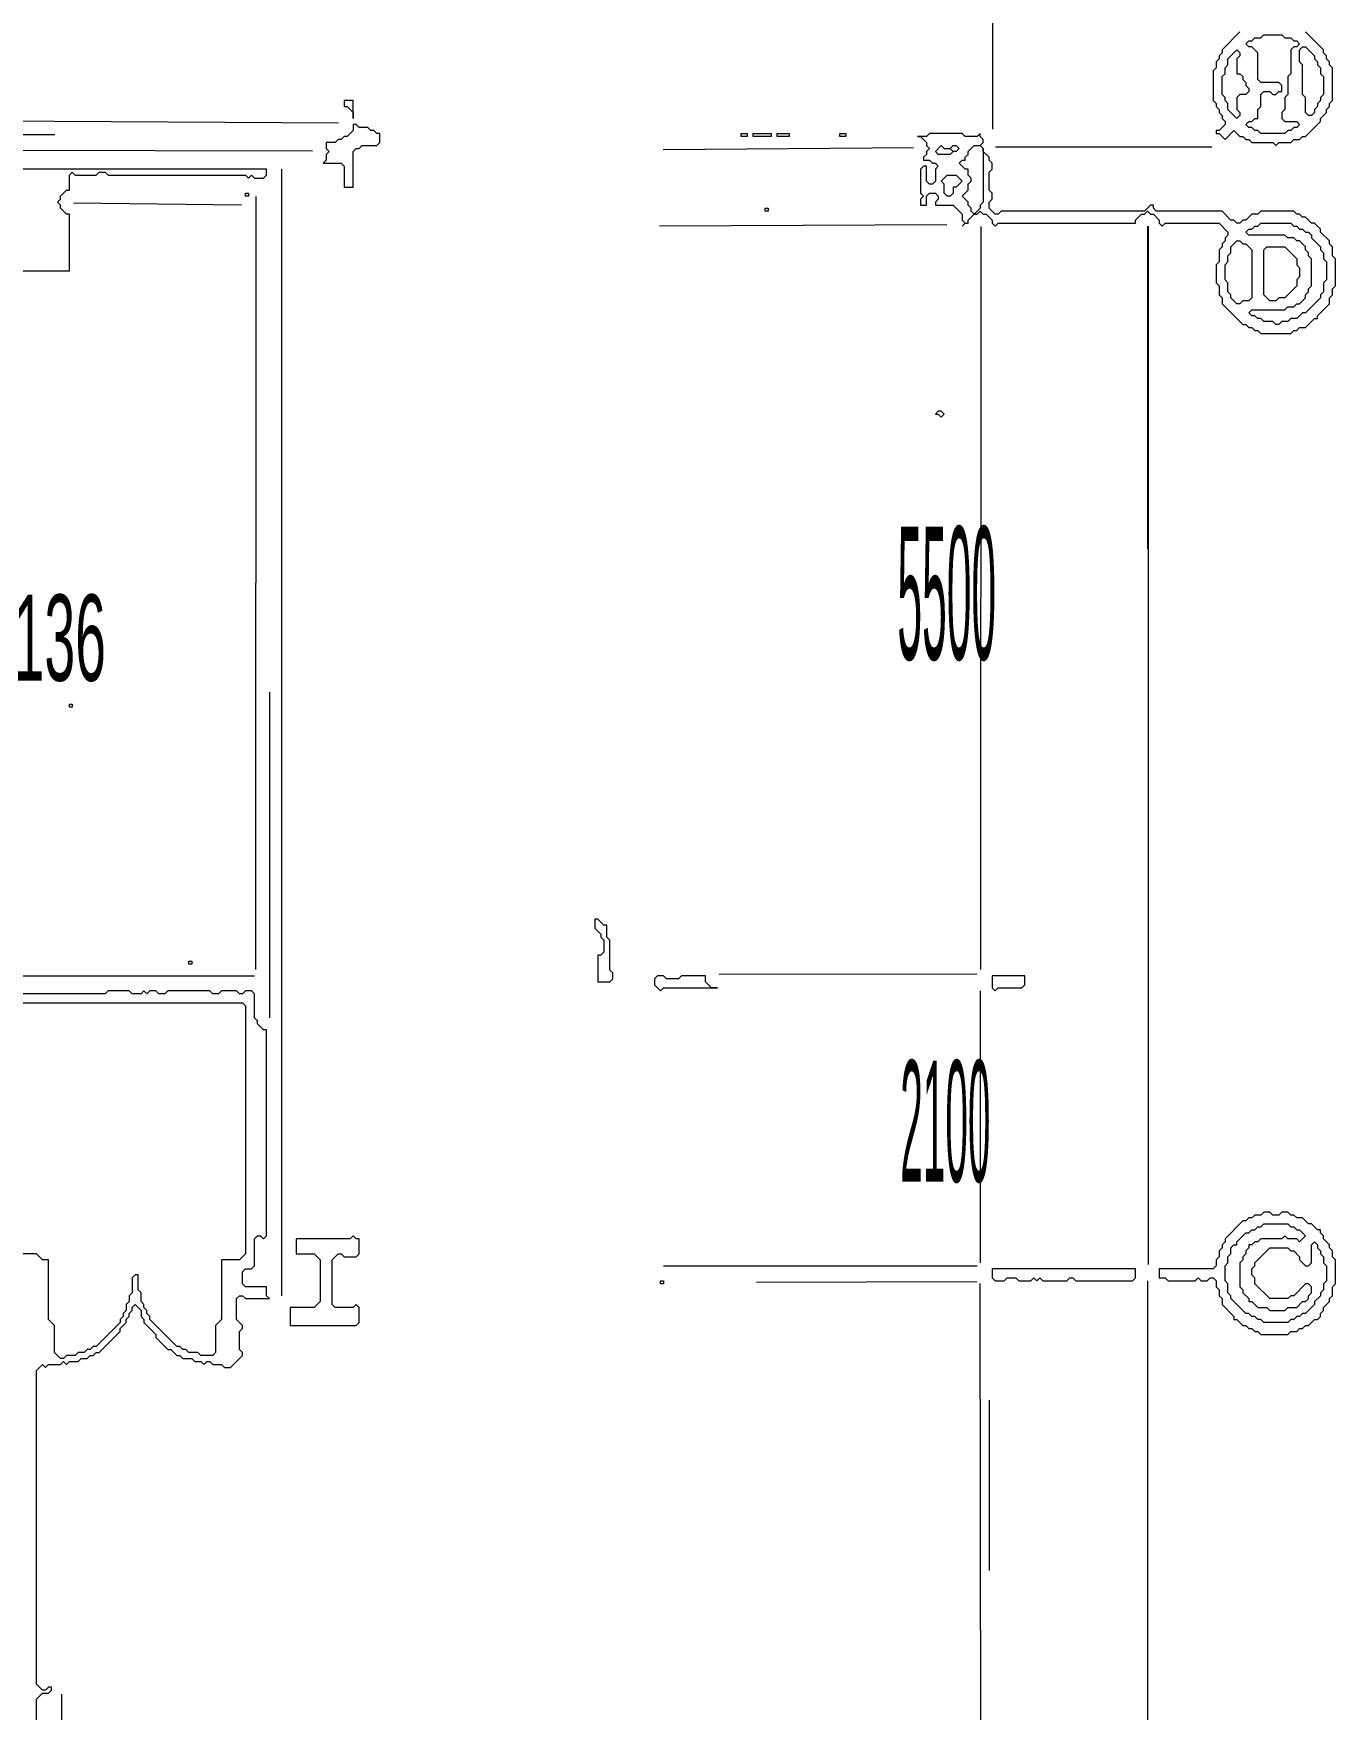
# Model space of a CAD drawing. Extents: x 20 to 3943, y 20 to 2783.
# Drawn here: x 2866 to 3302, y 1604 to 2164 of the extents above; entities that cross this region are included whole.
import ezdxf

# ---------------------------------------------------------------- set-up
doc = ezdxf.new("R2010")
doc.units = 0
for name, color, linetype, lineweight in [('OCR_TEXT', 6, 'Continuous', 0), ('TRACE_CURVE', 6, 'Continuous', 0), ('TRACE_STRAIGHT', 5, 'Continuous', 0), ('TRACE_TEXT_SYMBOL', 6, 'Continuous', 0)]:
    doc.layers.add(name, color=color, linetype=linetype, lineweight=lineweight)
doc.styles.add('wqy-unicode', font='wqy-unicode.lff')

msp = doc.modelspace()

# ---------------------------------------------------------------- linework, layer by layer
at = {"layer": 'TRACE_CURVE', "color": 6}
for points in [[(2821, 1840), (2936, 1840), (2937, 1839), (2937, 1756), (2935, 1754)], [(2890, 1843), (2830, 1843)], [(2915, 1722), (2916, 1721), (2919, 1721), (2920, 1720), (2922, 1720), (2923, 1719), (2924, 1720), (2925, 1720), (2926, 1719), (2929, 1719), (2930, 1718), (2932, 1718), (2936, 1722), (2936, 1723), (2935, 1724), (2935, 1730), (2936, 1731), (2936, 1732), (2934, 1734), (2934, 1741), (2935, 1742), (2936, 1742), (2937, 1741), (2945, 1741), (2944, 1742), (2944, 1745), (2937, 1745), (2936, 1746), (2936, 1750), (2937, 1751), (2939, 1751), (2940, 1752), (2940, 1761), (2941, 1762), (2942, 1762), (2943, 1761), (2944, 1762), (2944, 1831), (2943, 1831), (2941, 1833), (2941, 1834), (2940, 1835), (2940, 1843), (2939, 1844), (2937, 1844), (2936, 1843), (2935, 1843), (2934, 1844), (2929, 1844), (2928, 1843), (2926, 1843), (2925, 1844), (2911, 1844), (2910, 1843), (2908, 1843), (2907, 1844), (2905, 1844), (2904, 1843), (2903, 1844), (2902, 1843), (2899, 1843), (2898, 1844), (2891, 1844), (2890, 1843)], [(2935, 1754), (2929, 1754), (2929, 1734), (2927, 1732), (2927, 1723), (2926, 1722), (2922, 1722), (2921, 1723), (2918, 1723), (2917, 1724), (2916, 1724), (2915, 1725), (2914, 1725), (2905, 1734), (2905, 1735), (2904, 1736), (2904, 1737), (2903, 1738), (2903, 1739), (2902, 1740), (2902, 1743), (2901, 1744), (2901, 1749), (2900, 1749), (2899, 1748), (2899, 1743), (2898, 1742), (2898, 1740), (2897, 1739), (2897, 1737), (2896, 1736), (2896, 1735), (2895, 1734), (2895, 1733), (2887, 1725), (2886, 1725), (2885, 1724), (2884, 1724), (2883, 1723), (2881, 1723), (2880, 1722), (2877, 1722), (2876, 1721), (2875, 1721), (2873, 1723), (2873, 1732), (2871, 1734), (2871, 1754), (2869, 1754), (2867, 1756), (2805, 1756)], [(2867, 1502), (2867, 1607), (2869, 1609), (2871, 1609), (2872, 1610), (2872, 1611), (2871, 1611), (2870, 1610), (2869, 1610), (2867, 1612), (2867, 1717), (2869, 1719), (2870, 1718), (2871, 1719), (2875, 1719), (2876, 1720), (2877, 1719), (2878, 1720), (2881, 1720), (2882, 1721), (2884, 1721), (2885, 1722), (2886, 1722), (2887, 1723), (2888, 1723), (2895, 1730), (2895, 1731), (2897, 1733), (2897, 1734), (2898, 1735), (2898, 1736), (2899, 1737), (2899, 1738), (2900, 1739), (2902, 1737), (2902, 1735), (2903, 1734), (2903, 1733), (2907, 1729), (2907, 1728), (2911, 1724), (2912, 1724), (2914, 1722), (2915, 1722)]]:
    msp.add_lwpolyline(points, dxfattribs=at)
at = {"layer": 'TRACE_STRAIGHT', "color": 5}
for p, q in [((3187.28, 2132.37), (3187.42, 2376.12)), ((2765.62, 2135.72), (2968.13, 2134.6)), ((2731.88, 2130.63), (2873.13, 2130.67)), ((3076.86, 2125.63), (3160.63, 2126.25)), ((3188.13, 2126.51), (3260.63, 2126.54)), ((2733.12, 2125.65), (2959.38, 2125.21)), ((2949, 2119), (2949, 1742)), ((2940.42, 1851.12), (2940.52, 2109.88)), ((2879.37, 2107.75), (2935.62, 2107.14)), ((3075.62, 2100.09), (3171.88, 2100.52)), ((3183.25, 1851.12), (3183.3, 2099.88)), ((3239, 2100), (3239, 1992)), ((3239.37, 1752.38), (3239.37, 2099.88)), ((2945, 1944), (2945, 1835)), ((2824, 1849), (2940, 1849)), ((3095.62, 1849.64), (3181.88, 1849.71)), ((3183, 1844), (3183, 1753)), ((3077, 1752), (3182, 1752)), ((3108.12, 1746.52), (3181.88, 1746.72)), ((3182.91, 1746.12), (3183.2, 1537.37)), ((3239, 1747), (3239, 1372)), ((3186, 1707), (3186, 1650)), ((2875.3, 1492.37), (2875.51, 1608.63))]:
    msp.add_line(p, q, dxfattribs=at)
at = {"layer": 'TRACE_TEXT_SYMBOL', "color": 6}
for points in [[(3270, 2165), (3264, 2159), (3264, 2158), (3263, 2157), (3263, 2156), (3262, 2155), (3262, 2153), (3261, 2152), (3261, 2142), (3262, 2141), (3262, 2140), (3263, 2139), (3263, 2138), (3264, 2137), (3264, 2136), (3265, 2135), (3265, 2134), (3263, 2132), (3262, 2132), (3262, 2131), (3263, 2131), (3265, 2129), (3268, 2132), (3270, 2130), (3271, 2130), (3272, 2129), (3273, 2129), (3274, 2128), (3281, 2128), (3282, 2127), (3283, 2128), (3287, 2128), (3288, 2129), (3290, 2129), (3291, 2130), (3292, 2130), (3297, 2135), (3297, 2136), (3299, 2138), (3299, 2139), (3300, 2140), (3300, 2141), (3301, 2142), (3301, 2153), (3300, 2154), (3300, 2155), (3299, 2156), (3299, 2157), (3298, 2158), (3298, 2159), (3292, 2165)], [(3166, 2131), (3165, 2130), (3162, 2130), (3163, 2130), (3165, 2128), (3165, 2127), (3166, 2126), (3165, 2125), (3165, 2124), (3164, 2123), (3164, 2122), (3166, 2122), (3167, 2121), (3168, 2121), (3169, 2120), (3168, 2119), (3168, 2115), (3167, 2114), (3166, 2114), (3165, 2115), (3165, 2120), (3164, 2120), (3163, 2119), (3163, 2111), (3164, 2110), (3163, 2109), (3163, 2107), (3165, 2107), (3165, 2110), (3166, 2111), (3168, 2111), (3169, 2110), (3169, 2109), (3168, 2108), (3168, 2107), (3174, 2107), (3177, 2104), (3177, 2102), (3178, 2101), (3177, 2100), (3178, 2101), (3179, 2101), (3179, 2102), (3181, 2104), (3182, 2104), (3183, 2105), (3184, 2104), (3185, 2104), (3187, 2102), (3187, 2101), (3188, 2100), (3189, 2101), (3235, 2101), (3235, 2102), (3237, 2104), (3238, 2104), (3239, 2105), (3240, 2104), (3241, 2104), (3243, 2102), (3243, 2101), (3244, 2100), (3245, 2101), (3263, 2101)], [(3238, 2105), (3190, 2105), (3189, 2104), (3188, 2104), (3186, 2106), (3186, 2108), (3187, 2109), (3187, 2111), (3186, 2112), (3186, 2118), (3187, 2119), (3187, 2121), (3186, 2122), (3186, 2123), (3184, 2125), (3184, 2126), (3183, 2127), (3184, 2128), (3184, 2129), (3183, 2130), (3183, 2131), (3182, 2130), (3178, 2130), (3177, 2131), (3166, 2131)], [(2849, 2085), (2878, 2085), (2878, 2104), (2877, 2104), (2875, 2106), (2875, 2107), (2874, 2108), (2875, 2109), (2875, 2110), (2877, 2112), (2878, 2112), (2878, 2117), (2879, 2118), (2880, 2117), (2887, 2117), (2888, 2118), (2890, 2118), (2891, 2117), (2937, 2117), (2938, 2116), (2939, 2117), (2940, 2116), (2943, 2116), (2944, 2117), (2944, 2119), (2847, 2119)], [(3263, 2101), (3266, 2098), (3266, 2097), (3265, 2096), (3265, 2095), (3264, 2094), (3264, 2093), (3263, 2092), (3263, 2088), (3262, 2087), (3262, 2081), (3263, 2080), (3263, 2077), (3264, 2076), (3264, 2074), (3271, 2067), (3272, 2067), (3273, 2066), (3274, 2066), (3275, 2065), (3276, 2065), (3277, 2064), (3287, 2064), (3288, 2065), (3289, 2065), (3290, 2066), (3292, 2066), (3295, 2069), (3296, 2069), (3296, 2070), (3300, 2074), (3300, 2076), (3301, 2077), (3301, 2079), (3302, 2080), (3302, 2089), (3301, 2090), (3301, 2093), (3300, 2094), (3300, 2095), (3297, 2098), (3297, 2099), (3295, 2101), (3294, 2101), (3292, 2103), (3291, 2103), (3290, 2104), (3289, 2104), (3288, 2105), (3277, 2105), (3276, 2104), (3274, 2104), (3272, 2102), (3271, 2102), (3270, 2101), (3269, 2101), (3268, 2102), (3267, 2102), (3264, 2105), (3242, 2105), (3241, 2106), (3241, 2107), (3240, 2107), (3238, 2105)], [(3278, 1770), (3277, 1769), (3275, 1769), (3274, 1768), (3273, 1768), (3272, 1767), (3271, 1767), (3265, 1761), (3265, 1760), (3264, 1759), (3264, 1758), (3263, 1757), (3263, 1755), (3262, 1754), (3262, 1752), (3261, 1751), (3243, 1751), (3243, 1748), (3245, 1748), (3246, 1747), (3255, 1747), (3256, 1748), (3257, 1747), (3259, 1747), (3260, 1748), (3261, 1748), (3262, 1747), (3262, 1745), (3263, 1744), (3263, 1742), (3264, 1741), (3264, 1739), (3268, 1735), (3268, 1734), (3269, 1734), (3271, 1732), (3272, 1732), (3273, 1731), (3274, 1731), (3275, 1730), (3276, 1730), (3277, 1729), (3286, 1729), (3287, 1730), (3289, 1730), (3290, 1731), (3291, 1731), (3292, 1732), (3293, 1732), (3295, 1734), (3296, 1734), (3297, 1735), (3297, 1736), (3298, 1737), (3298, 1738), (3300, 1740), (3300, 1741), (3301, 1742), (3301, 1745), (3302, 1746), (3302, 1754), (3301, 1755), (3301, 1757), (3300, 1758)], [(3300, 1758), (3300, 1759), (3298, 1761), (3298, 1762), (3297, 1763), (3297, 1764), (3296, 1764), (3294, 1766), (3293, 1766), (3291, 1768), (3289, 1768), (3288, 1769), (3287, 1769), (3286, 1770), (3284, 1770), (3283, 1769), (3281, 1769), (3280, 1770), (3278, 1770)], [(3294, 1759), (3295, 1760), (3296, 1759), (3296, 1758), (3297, 1757), (3297, 1756), (3298, 1755), (3298, 1753), (3299, 1752), (3299, 1747), (3298, 1746), (3298, 1744), (3297, 1743), (3297, 1742), (3295, 1740), (3295, 1739), (3292, 1736), (3291, 1736), (3290, 1735), (3289, 1735), (3288, 1734), (3287, 1734), (3286, 1733), (3278, 1733), (3277, 1734), (3276, 1734), (3275, 1735), (3274, 1735), (3273, 1736), (3272, 1736), (3267, 1741), (3267, 1742), (3266, 1743), (3266, 1746), (3265, 1747), (3265, 1752), (3266, 1753), (3266, 1755), (3267, 1756), (3267, 1758), (3268, 1759), (3269, 1759), (3269, 1760), (3272, 1763), (3273, 1763), (3274, 1764), (3275, 1764), (3276, 1765), (3277, 1765)], [(3277, 1765), (3278, 1766), (3286, 1766), (3287, 1765), (3288, 1765), (3289, 1764), (3290, 1764), (3292, 1762), (3290, 1760), (3289, 1761), (3286, 1761), (3285, 1762), (3284, 1761), (3277, 1761), (3276, 1760), (3275, 1760), (3274, 1759), (3273, 1759), (3273, 1758), (3272, 1757), (3272, 1756), (3271, 1755), (3271, 1754), (3270, 1753), (3270, 1745), (3271, 1744), (3271, 1743), (3273, 1741), (3273, 1740), (3274, 1740), (3276, 1738), (3279, 1738), (3280, 1737), (3285, 1737), (3286, 1738), (3289, 1738), (3291, 1740), (3292, 1740), (3293, 1741), (3293, 1742), (3294, 1743), (3294, 1745), (3293, 1746), (3292, 1746), (3288, 1742), (3287, 1742), (3286, 1741), (3280, 1741), (3275, 1746), (3275, 1748), (3274, 1749), (3274, 1751), (3275, 1752), (3275, 1753), (3280, 1758), (3286, 1758), (3287, 1757), (3288, 1757), (3290, 1755), (3290, 1754), (3292, 1752), (3293, 1752), (3294, 1753), (3294, 1759)]]:
    msp.add_lwpolyline(points, dxfattribs=at)
for points in [[(3277, 2163), (3278, 2164), (3284, 2164), (3285, 2163), (3287, 2163), (3288, 2162), (3289, 2162), (3290, 2161), (3289, 2160), (3288, 2160), (3287, 2159), (3287, 2151), (3286, 2150), (3286, 2144), (3285, 2143), (3285, 2139), (3284, 2138), (3284, 2136), (3285, 2135), (3289, 2135), (3290, 2134), (3289, 2133), (3288, 2133), (3287, 2132), (3286, 2132), (3285, 2131), (3277, 2131), (3276, 2132), (3275, 2132), (3274, 2133), (3273, 2133), (3272, 2134), (3273, 2135), (3274, 2135), (3275, 2136), (3276, 2136), (3276, 2139), (3277, 2140), (3277, 2144), (3278, 2145), (3280, 2145), (3281, 2144), (3282, 2144), (3283, 2145), (3284, 2145), (3284, 2147), (3283, 2148), (3277, 2148), (3276, 2149), (3276, 2158), (3274, 2160), (3273, 2160), (3272, 2161), (3273, 2162), (3274, 2162), (3275, 2163)], [(3290, 2159), (3291, 2160), (3292, 2160), (3295, 2157), (3295, 2156), (3296, 2155), (3296, 2154), (3297, 2153), (3297, 2151), (3298, 2150), (3298, 2144), (3297, 2143), (3297, 2142), (3296, 2141), (3296, 2140), (3295, 2139), (3295, 2138), (3294, 2137), (3293, 2137), (3292, 2138), (3292, 2143), (3291, 2144), (3291, 2154), (3290, 2155)], [(3269, 2159), (3270, 2158), (3270, 2157), (3269, 2156), (3269, 2151), (3270, 2151), (3271, 2150), (3271, 2149), (3272, 2148), (3272, 2147), (3273, 2146), (3273, 2145), (3272, 2144), (3270, 2144), (3269, 2143), (3269, 2139), (3270, 2138), (3270, 2137), (3269, 2136), (3266, 2139), (3266, 2141), (3265, 2142), (3265, 2143), (3264, 2144), (3264, 2150), (3265, 2151), (3265, 2153), (3266, 2154), (3266, 2156)], [(2970, 2142), (2970, 2140), (2971, 2140), (2973, 2138), (2973, 2136), (2973, 2142)], [(2973, 2134), (2973, 2132), (2971, 2130), (2970, 2130), (2969, 2129), (2968, 2129), (2967, 2128), (2964, 2128), (2964, 2126), (2965, 2125), (2964, 2124), (2964, 2122), (2963, 2121), (2969, 2121), (2970, 2120), (2970, 2113), (2973, 2113), (2973, 2125), (2974, 2126), (2975, 2126), (2976, 2127), (2981, 2127), (2982, 2128), (2982, 2131), (2981, 2131), (2980, 2132), (2979, 2132), (2978, 2133), (2975, 2133), (2974, 2134)], [(3103, 2131), (3105, 2131), (3105, 2130), (3103, 2130)], [(3107, 2131), (3113, 2131), (3113, 2130), (3107, 2130)], [(3115, 2131), (3119, 2131), (3119, 2130), (3115, 2130)], [(3136, 2131), (3138, 2131), (3138, 2130), (3136, 2130)], [(3170, 2127), (3171, 2126), (3173, 2126), (3174, 2125), (3173, 2124), (3169, 2124), (3168, 2125)], [(3173, 2126), (3174, 2127), (3175, 2127), (3176, 2126), (3175, 2125), (3174, 2125)], [(3181, 2127), (3183, 2127), (3184, 2126), (3184, 2108), (3183, 2107), (3183, 2106), (3181, 2104), (3180, 2105), (3180, 2106), (3179, 2107), (3179, 2108), (3177, 2110), (3179, 2112), (3179, 2114), (3180, 2115), (3180, 2116), (3179, 2117), (3179, 2119), (3178, 2119), (3176, 2121), (3177, 2122), (3178, 2122), (3178, 2123), (3179, 2124), (3179, 2125)], [(3172, 2117), (3175, 2117), (3177, 2115), (3175, 2113), (3174, 2113), (3174, 2111), (3173, 2110), (3172, 2110), (3171, 2111), (3171, 2114), (3170, 2115)], [(2937, 2111), (2938, 2111), (2938, 2110), (2937, 2110)], [(3111, 2106), (3112, 2106), (3112, 2105), (3111, 2105)], [(3276, 2100), (3277, 2101), (3287, 2101), (3288, 2100), (3289, 2100), (3290, 2099), (3291, 2099), (3292, 2098), (3293, 2098), (3294, 2097), (3294, 2096), (3297, 2093), (3297, 2092), (3298, 2091), (3298, 2089), (3299, 2088), (3299, 2082), (3298, 2081), (3298, 2078), (3297, 2077), (3297, 2076), (3292, 2071), (3291, 2071), (3289, 2069), (3287, 2069), (3286, 2068), (3284, 2068), (3283, 2067), (3282, 2067), (3281, 2068), (3278, 2068), (3277, 2069), (3276, 2069), (3275, 2070), (3274, 2070), (3273, 2071), (3274, 2072), (3285, 2072), (3286, 2073), (3288, 2073), (3289, 2074), (3290, 2074), (3292, 2076), (3292, 2077), (3293, 2078), (3293, 2079), (3294, 2080), (3294, 2089), (3293, 2090), (3293, 2091), (3292, 2092), (3292, 2093), (3290, 2095), (3289, 2095), (3288, 2096), (3286, 2096), (3285, 2097), (3273, 2097), (3272, 2098), (3273, 2099), (3274, 2099), (3275, 2100)], [(3269, 2095), (3270, 2095), (3271, 2094), (3272, 2094), (3274, 2092), (3274, 2076), (3273, 2075), (3271, 2075), (3270, 2074), (3269, 2074), (3267, 2076), (3267, 2077), (3266, 2078), (3266, 2081), (3265, 2082), (3265, 2087), (3266, 2088), (3266, 2090), (3267, 2091), (3267, 2093)], [(3278, 2092), (3279, 2093), (3285, 2093), (3289, 2089), (3289, 2087), (3290, 2086), (3290, 2083), (3289, 2082), (3289, 2080), (3285, 2076), (3283, 2076), (3282, 2075), (3280, 2075), (3278, 2077)], [(3169, 2038), (3168, 2037), (3169, 2037), (3170, 2036), (3171, 2037), (3170, 2038)], [(2878, 1940), (2879, 1940), (2879, 1939), (2878, 1939)], [(3054, 1868), (3054, 1865), (3056, 1863), (3056, 1862), (3057, 1861), (3057, 1857), (3056, 1856), (3055, 1856), (3055, 1847), (3059, 1847), (3060, 1848), (3060, 1850), (3059, 1851), (3059, 1861), (3058, 1862), (3058, 1866), (3057, 1866), (3055, 1868)], [(2918, 1854), (2919, 1854), (2919, 1853), (2918, 1853)], [(3075, 1849), (3074, 1848), (3074, 1846), (3076, 1844), (3077, 1845), (3095, 1845), (3093, 1845), (3091, 1847), (3091, 1849), (3083, 1849), (3082, 1848), (3078, 1848), (3077, 1849)], [(3187, 1849), (3187, 1845), (3188, 1844), (3189, 1845), (3197, 1845), (3198, 1846), (3198, 1849)], [(2973, 1762), (2972, 1761), (2954, 1761), (2954, 1756), (2960, 1756), (2962, 1754), (2962, 1740), (2960, 1738), (2952, 1738), (2952, 1732), (2974, 1732), (2975, 1733), (2975, 1738), (2974, 1739), (2973, 1738), (2967, 1738), (2966, 1739), (2966, 1754), (2968, 1756), (2969, 1756), (2970, 1755), (2974, 1755), (2975, 1756), (2975, 1761), (2974, 1761)], [(3187, 1751), (3187, 1748), (3188, 1747), (3191, 1747), (3192, 1748), (3195, 1748), (3196, 1747), (3200, 1747), (3201, 1748), (3202, 1747), (3203, 1748), (3204, 1747), (3212, 1747), (3213, 1748), (3214, 1748), (3215, 1747), (3234, 1747), (3235, 1748), (3235, 1751)], [(3076, 1747), (3077, 1747), (3077, 1746), (3076, 1746)]]:
    msp.add_lwpolyline(points, close=True, dxfattribs=at)

# ---------------------------------------------------------------- texts
at = {"layer": 'OCR_TEXT', "color": 6, "style": 'wqy-unicode'}
for s, height, width, p in [('5500', 44.46, 0.25, (3155.29, 1954.94)), ('136', 28.86, 0.479546, (2859.37, 1947.8)), ('2100', 40.56, 0.25, (3156.28, 1780.15))]:
    msp.add_text(s, height=height, dxfattribs=dict(at, width=width)).set_placement(p)

doc.saveas('drawing.dxf')
